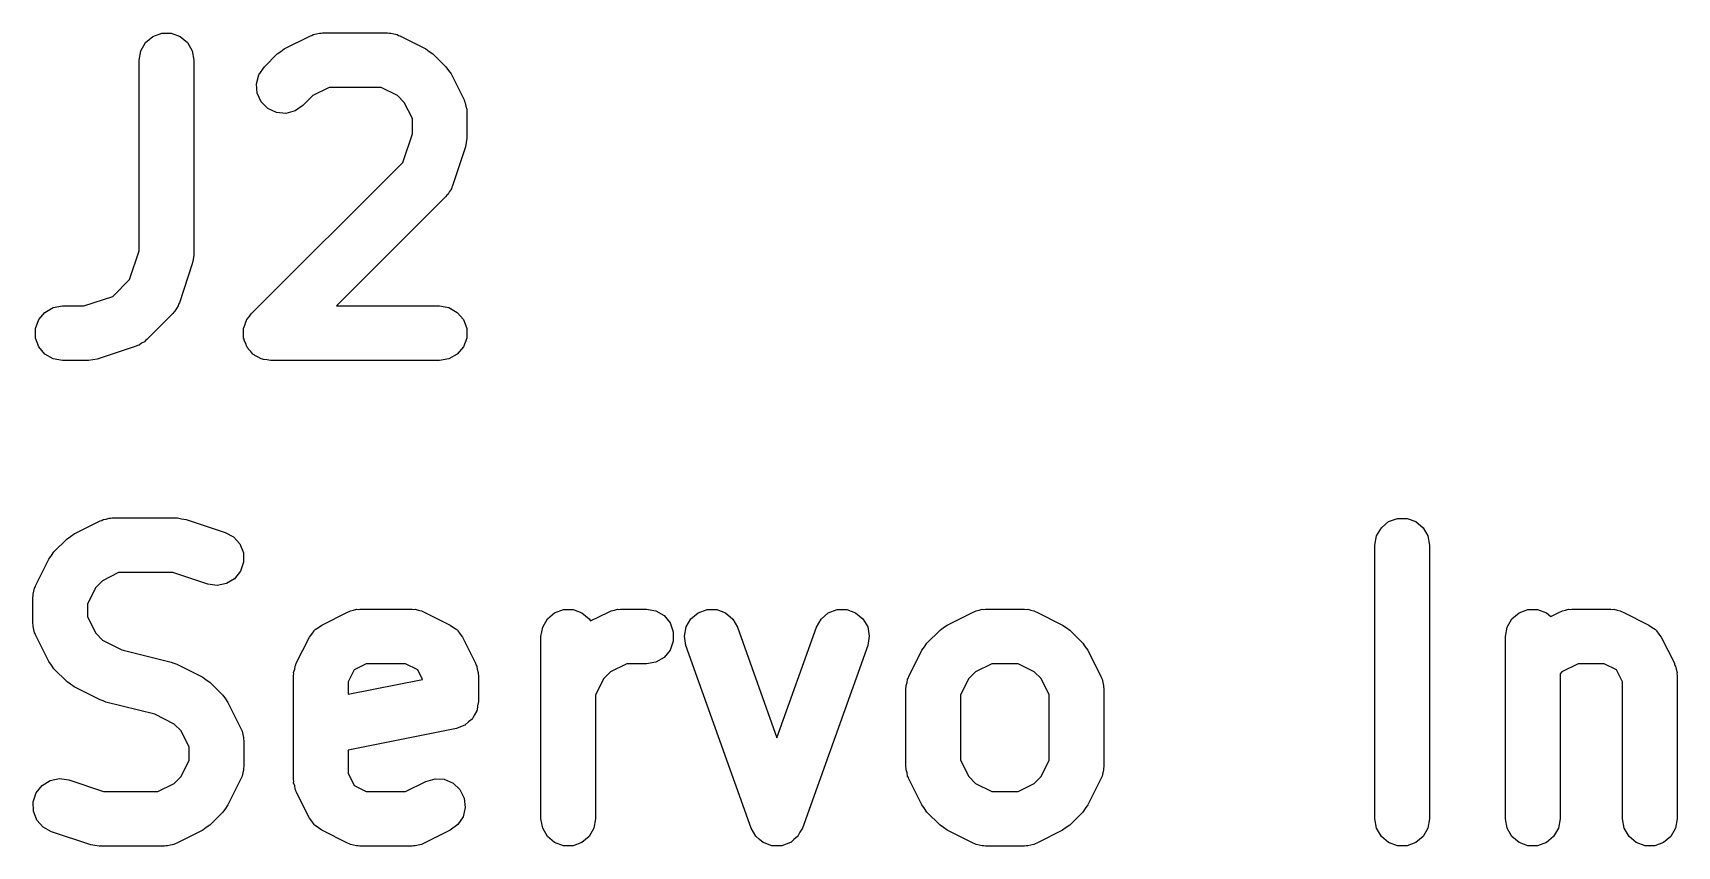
# Model space of a CAD drawing. Extents: x 100.8 to 155, y -100 to -35.3.
# Drawn here: x 117.5 to 123.52, y -99.61 to -96.63 of the extents above; entities that cross this region are included whole.
import ezdxf

# ---------------------------------------------------------------- set-up
doc = ezdxf.new("R2010")
doc.units = 0
doc.header["$MEASUREMENT"] = 0
doc.layers.add('BLACK', color=7, linetype='CONTINUOUS')

msp = doc.modelspace()

# ---------------------------------------------------------------- linework, layer by layer
at = {"layer": 'BLACK', "linetype": 'CONTINUOUS'}
for p, q in [((117.891, -96.6922), (117.908, -96.6622)), ((117.908, -96.6622), (117.934, -96.6398)), ((117.934, -96.6398), (117.967, -96.628)), ((117.967, -96.628), (118.002, -96.628)), ((118.002, -96.628), (118.034, -96.6398)), ((118.034, -96.6398), (118.061, -96.6622)), ((118.061, -96.6622), (118.078, -96.6922)), ((118.416, -96.6846), (118.512, -96.637)), ((118.512, -96.637), (118.517, -96.6354)), ((118.517, -96.6354), (118.522, -96.6325)), ((118.522, -96.6325), (118.534, -96.6304)), ((118.534, -96.6304), (118.545, -96.6271)), ((118.545, -96.6271), (118.551, -96.6274)), ((118.551, -96.6274), (118.556, -96.6264)), ((118.556, -96.6264), (118.794, -96.6264)), ((118.794, -96.6264), (118.8, -96.6274)), ((118.8, -96.6274), (118.806, -96.6271)), ((118.806, -96.6271), (118.817, -96.6304)), ((118.817, -96.6304), (118.829, -96.6325)), ((118.829, -96.6325), (118.834, -96.6354)), ((118.834, -96.6354), (118.839, -96.637)), ((118.839, -96.637), (118.934, -96.6846)), ((117.884, -96.7264), (117.891, -96.6922)), ((117.884, -97.4249), (117.884, -96.7264)), ((118.078, -96.6922), (118.084, -96.7264)), ((118.084, -96.7264), (118.084, -97.4411)), ((118.343, -96.751), (118.39, -96.7034)), ((118.39, -96.7034), (118.403, -96.6942)), ((118.403, -96.6942), (118.416, -96.6846)), ((118.934, -96.6846), (118.947, -96.6942)), ((118.947, -96.6942), (118.96, -96.7034)), ((118.96, -96.7034), (119.008, -96.751)), ((118.314, -96.813), (118.323, -96.7795)), ((118.323, -96.7795), (118.343, -96.751)), ((119.008, -96.751), (119.017, -96.7642)), ((119.017, -96.7642), (119.027, -96.777)), ((119.027, -96.777), (119.075, -96.8723)), ((118.317, -96.8476), (118.314, -96.813)), ((118.331, -96.8791), (118.317, -96.8476)), ((118.58, -96.8264), (118.52, -96.8563)), ((118.771, -96.8264), (118.58, -96.8264)), ((118.831, -96.8563), (118.771, -96.8264)), ((118.356, -96.9036), (118.331, -96.8791)), ((118.387, -96.9183), (118.356, -96.9036)), ((118.484, -96.8924), (118.456, -96.9124)), ((118.52, -96.8563), (118.484, -96.8924)), ((118.855, -96.881), (118.831, -96.8563)), ((118.885, -96.9406), (118.855, -96.881)), ((119.075, -96.8723), (119.076, -96.8778)), ((119.076, -96.8778), (119.079, -96.8828)), ((119.079, -96.8828), (119.081, -96.8944)), ((119.081, -96.8944), (119.084, -96.9056)), ((119.084, -96.9056), (119.084, -96.9113)), ((118.422, -96.9214), (118.387, -96.9183)), ((118.456, -96.9124), (118.422, -96.9214)), ((118.885, -96.9961), (118.885, -96.9406)), ((119.084, -96.9113), (119.085, -96.917)), ((119.085, -96.917), (119.085, -97.0123)), ((118.85, -97.1012), (118.885, -96.9961)), ((119.082, -97.0281), (119.08, -97.0439)), ((119.085, -97.0123), (119.082, -97.0281)), ((119.08, -97.0439), (119.032, -97.1869)), ((118.295, -97.6563), (118.85, -97.1012)), ((119.021, -97.2071), (119.016, -97.2174)), ((119.028, -97.1975), (119.021, -97.2071)), ((119.03, -97.192), (119.028, -97.1975)), ((119.032, -97.1869), (119.03, -97.192)), ((119.008, -97.226), (118.607, -97.627)), ((119.011, -97.2212), (119.008, -97.226)), ((119.016, -97.2174), (119.011, -97.2212)), ((117.849, -97.5301), (117.884, -97.4249)), ((118.084, -97.4411), (118.082, -97.4569)), ((118.079, -97.4728), (118.032, -97.6157)), ((118.082, -97.4569), (118.079, -97.4728)), ((117.788, -97.592), (117.849, -97.5301)), ((117.569, -97.6331), (117.603, -97.627)), ((117.603, -97.627), (117.682, -97.627)), ((117.682, -97.627), (117.788, -97.592)), ((118.027, -97.6263), (118.021, -97.6359)), ((118.029, -97.6208), (118.027, -97.6263)), ((118.032, -97.6157), (118.029, -97.6208)), ((118.607, -97.627), (118.985, -97.627)), ((118.985, -97.627), (119.019, -97.6331)), ((117.505, -97.7097), (117.517, -97.677)), ((117.517, -97.677), (117.539, -97.6504)), ((117.539, -97.6504), (117.569, -97.6331)), ((118.008, -97.6548), (117.912, -97.7501)), ((118.011, -97.6501), (118.008, -97.6548)), ((118.015, -97.6462), (118.011, -97.6501)), ((118.021, -97.6359), (118.015, -97.6462)), ((118.272, -97.6974), (118.275, -97.6848)), ((118.275, -97.6848), (118.278, -97.6812)), ((118.278, -97.6812), (118.279, -97.677)), ((118.279, -97.677), (118.287, -97.667)), ((118.287, -97.667), (118.295, -97.6563)), ((119.019, -97.6331), (119.049, -97.6504)), ((119.049, -97.6504), (119.072, -97.677)), ((119.072, -97.677), (119.084, -97.7097)), ((117.505, -97.7444), (117.505, -97.7097)), ((117.517, -97.777), (117.505, -97.7444)), ((117.912, -97.7501), (117.908, -97.7534)), ((118.266, -97.7183), (118.267, -97.7141)), ((118.267, -97.7313), (118.266, -97.7183)), ((118.267, -97.7097), (118.272, -97.6974)), ((118.267, -97.7141), (118.267, -97.7097)), ((118.267, -97.7444), (118.267, -97.7313)), ((118.269, -97.7485), (118.267, -97.7444)), ((118.269, -97.7529), (118.269, -97.7485)), ((118.275, -97.7647), (118.269, -97.7529)), ((119.084, -97.7444), (119.072, -97.777)), ((119.084, -97.7097), (119.084, -97.7444)), ((117.539, -97.8036), (117.517, -97.777)), ((117.569, -97.821), (117.539, -97.8036)), ((117.873, -97.7742), (117.73, -97.8219)), ((117.878, -97.7715), (117.873, -97.7742)), ((117.884, -97.77), (117.878, -97.7715)), ((117.893, -97.7633), (117.884, -97.77)), ((117.904, -97.7577), (117.893, -97.7633)), ((117.908, -97.7534), (117.904, -97.7577)), ((118.279, -97.777), (118.275, -97.7647)), ((118.282, -97.7804), (118.279, -97.777)), ((118.284, -97.7844), (118.282, -97.7804)), ((118.293, -97.7936), (118.284, -97.7844)), ((118.301, -97.8036), (118.293, -97.7936)), ((118.305, -97.8058), (118.301, -97.8036)), ((118.308, -97.8089), (118.305, -97.8058)), ((118.32, -97.8145), (118.308, -97.8089)), ((119.049, -97.8036), (119.019, -97.821)), ((119.072, -97.777), (119.049, -97.8036)), ((117.603, -97.827), (117.569, -97.821)), ((117.699, -97.827), (117.603, -97.827)), ((117.714, -97.8242), (117.699, -97.827)), ((117.73, -97.8219), (117.714, -97.8242)), ((118.331, -97.821), (118.32, -97.8145)), ((118.336, -97.8218), (118.331, -97.821)), ((118.34, -97.8236), (118.336, -97.8218)), ((118.353, -97.8248), (118.34, -97.8236)), ((118.366, -97.827), (118.353, -97.8248)), ((118.985, -97.827), (118.366, -97.827)), ((119.019, -97.821), (118.985, -97.827)), ((117.646, -98.4618), (117.741, -98.414)), ((117.741, -98.414), (117.747, -98.4124)), ((117.747, -98.4124), (117.752, -98.4095)), ((117.752, -98.4095), (117.763, -98.4075)), ((117.763, -98.4075), (117.774, -98.4041)), ((117.774, -98.4041), (117.78, -98.4045)), ((117.78, -98.4045), (117.786, -98.4035)), ((117.786, -98.4035), (118.025, -98.4035)), ((118.025, -98.4035), (118.04, -98.4062)), ((118.04, -98.4062), (118.056, -98.4086)), ((118.056, -98.4086), (118.199, -98.4563)), ((122.461, -98.4169), (122.494, -98.405)), ((122.494, -98.405), (122.529, -98.405)), ((122.529, -98.405), (122.561, -98.4169)), ((117.62, -98.4805), (117.633, -98.4713)), ((117.633, -98.4713), (117.646, -98.4618)), ((118.199, -98.4563), (118.23, -98.4729)), ((118.23, -98.4729), (118.253, -98.4988)), ((122.411, -98.5035), (122.417, -98.4693)), ((122.417, -98.4693), (122.435, -98.4392)), ((122.435, -98.4392), (122.461, -98.4169)), ((122.561, -98.4169), (122.588, -98.4392)), ((122.588, -98.4392), (122.605, -98.4693)), ((122.605, -98.4693), (122.611, -98.5035)), ((117.563, -98.5413), (117.572, -98.5282)), ((117.572, -98.5282), (117.62, -98.4805)), ((118.253, -98.4988), (118.266, -98.5311)), ((118.266, -98.5311), (118.267, -98.5659)), ((122.411, -99.5058), (122.411, -98.5035)), ((122.611, -98.5035), (122.611, -99.5058)), ((117.506, -98.6497), (117.553, -98.5542)), ((117.553, -98.5542), (117.563, -98.5413)), ((118.267, -98.5659), (118.256, -98.5988)), ((117.501, -98.6602), (117.504, -98.6552)), ((117.504, -98.6552), (117.506, -98.6497)), ((117.75, -98.6334), (117.725, -98.6582)), ((117.809, -98.6035), (117.75, -98.6334)), ((118.008, -98.6035), (117.809, -98.6035)), ((118.136, -98.6461), (118.008, -98.6035)), ((118.17, -98.6512), (118.136, -98.6461)), ((118.204, -98.6442), (118.17, -98.6512)), ((118.234, -98.626), (118.204, -98.6442)), ((118.256, -98.5988), (118.234, -98.626)), ((117.495, -98.6944), (117.496, -98.6887)), ((117.495, -98.7899), (117.495, -98.6944)), ((117.496, -98.683), (117.499, -98.6717)), ((117.496, -98.6887), (117.496, -98.683)), ((117.499, -98.6717), (117.501, -98.6602)), ((117.725, -98.6582), (117.695, -98.718)), ((117.695, -98.718), (117.695, -98.7662)), ((117.695, -98.7662), (117.725, -98.8261)), ((118.553, -98.7959), (118.648, -98.7481)), ((118.648, -98.7481), (118.654, -98.7465)), ((118.654, -98.7465), (118.659, -98.7436)), ((118.659, -98.7436), (118.67, -98.7416)), ((118.67, -98.7416), (118.681, -98.7382)), ((118.681, -98.7382), (118.687, -98.7386)), ((118.687, -98.7386), (118.693, -98.7376)), ((118.693, -98.7376), (118.884, -98.7376)), ((118.884, -98.7376), (118.889, -98.7386)), ((118.889, -98.7386), (118.895, -98.7382)), ((118.895, -98.7382), (118.906, -98.7416)), ((118.906, -98.7416), (118.918, -98.7436)), ((118.918, -98.7436), (118.923, -98.7465)), ((118.923, -98.7465), (118.928, -98.7481)), ((118.928, -98.7481), (119.024, -98.7959)), ((119.363, -98.8034), (119.38, -98.7733)), ((119.38, -98.7733), (119.406, -98.751)), ((119.406, -98.751), (119.439, -98.7391)), ((119.439, -98.7391), (119.474, -98.7391)), ((119.474, -98.7391), (119.506, -98.751)), ((119.506, -98.751), (119.533, -98.7733)), ((119.533, -98.7733), (119.537, -98.7808)), ((119.537, -98.7808), (119.603, -98.7481)), ((119.603, -98.7481), (119.608, -98.7465)), ((119.608, -98.7465), (119.613, -98.7436)), ((119.613, -98.7436), (119.625, -98.7416)), ((119.625, -98.7416), (119.636, -98.7382)), ((119.636, -98.7382), (119.642, -98.7386)), ((119.642, -98.7386), (119.647, -98.7376)), ((119.647, -98.7376), (119.743, -98.7376)), ((119.743, -98.7376), (119.777, -98.7436)), ((119.777, -98.7436), (119.807, -98.761)), ((119.807, -98.761), (119.829, -98.7876)), ((119.888, -98.8028), (119.905, -98.7728)), ((119.905, -98.7728), (119.932, -98.7507)), ((119.932, -98.7507), (119.965, -98.739)), ((119.965, -98.739), (120, -98.7392)), ((120, -98.7392), (120.032, -98.7513)), ((120.032, -98.7513), (120.059, -98.7738)), ((120.059, -98.7738), (120.076, -98.804)), ((120.365, -98.804), (120.382, -98.7738)), ((120.382, -98.7738), (120.408, -98.7513)), ((120.408, -98.7513), (120.441, -98.7392)), ((120.441, -98.7392), (120.476, -98.739)), ((120.476, -98.739), (120.508, -98.7507)), ((120.508, -98.7507), (120.535, -98.7728)), ((120.535, -98.7728), (120.553, -98.8028)), ((120.844, -98.7959), (120.939, -98.7481)), ((120.939, -98.7481), (120.945, -98.7465)), ((120.945, -98.7465), (120.95, -98.7436)), ((120.95, -98.7436), (120.961, -98.7416)), ((120.961, -98.7416), (120.972, -98.7382)), ((120.972, -98.7382), (120.978, -98.7386)), ((120.978, -98.7386), (120.984, -98.7376)), ((120.984, -98.7376), (121.127, -98.7376)), ((121.127, -98.7376), (121.133, -98.7386)), ((121.133, -98.7386), (121.139, -98.7382)), ((121.139, -98.7382), (121.15, -98.7416)), ((121.15, -98.7416), (121.161, -98.7436)), ((121.161, -98.7436), (121.166, -98.7465)), ((121.166, -98.7465), (121.172, -98.7481)), ((121.172, -98.7481), (121.267, -98.7959)), ((122.895, -98.8034), (122.912, -98.7733)), ((122.912, -98.7733), (122.939, -98.751)), ((122.939, -98.751), (122.971, -98.7391)), ((122.971, -98.7391), (123.006, -98.7391)), ((123.006, -98.7391), (123.039, -98.751)), ((123.039, -98.751), (123.055, -98.7644)), ((123.055, -98.7644), (123.087, -98.7481)), ((123.087, -98.7481), (123.093, -98.7465)), ((123.093, -98.7465), (123.098, -98.7436)), ((123.098, -98.7436), (123.109, -98.7416)), ((123.109, -98.7416), (123.12, -98.7382)), ((123.12, -98.7382), (123.126, -98.7386)), ((123.126, -98.7386), (123.132, -98.7376)), ((123.132, -98.7376), (123.275, -98.7376)), ((123.275, -98.7376), (123.281, -98.7386)), ((123.281, -98.7386), (123.286, -98.7382)), ((123.286, -98.7382), (123.298, -98.7416)), ((123.298, -98.7416), (123.309, -98.7436)), ((123.309, -98.7436), (123.314, -98.7465)), ((123.314, -98.7465), (123.32, -98.7481)), ((123.32, -98.7481), (123.415, -98.7959)), ((117.496, -98.7955), (117.495, -98.7899)), ((117.496, -98.8013), (117.496, -98.7955)), ((117.499, -98.8125), (117.496, -98.8013)), ((117.501, -98.8241), (117.499, -98.8125)), ((117.504, -98.829), (117.501, -98.8241)), ((117.506, -98.8346), (117.504, -98.829)), ((117.553, -98.93), (117.506, -98.8346)), ((117.725, -98.8261), (117.75, -98.8509)), ((118.508, -98.8406), (118.517, -98.8288)), ((118.517, -98.8288), (118.525, -98.8166)), ((118.525, -98.8166), (118.527, -98.8149)), ((118.527, -98.8149), (118.529, -98.8127)), ((118.529, -98.8127), (118.541, -98.8046)), ((118.541, -98.8046), (118.553, -98.7959)), ((119.024, -98.7959), (119.036, -98.8046)), ((119.036, -98.8046), (119.048, -98.8127)), ((119.048, -98.8127), (119.05, -98.8149)), ((119.05, -98.8149), (119.052, -98.8166)), ((119.052, -98.8166), (119.06, -98.8288)), ((119.06, -98.8288), (119.069, -98.8406)), ((119.356, -98.8376), (119.363, -98.8034)), ((119.829, -98.7876), (119.841, -98.8202)), ((119.841, -98.8202), (119.841, -98.855)), ((119.882, -98.837), (119.888, -98.8028)), ((119.887, -98.8712), (119.882, -98.837)), ((120.076, -98.804), (120.22, -99.2085)), ((120.22, -99.2085), (120.365, -98.804)), ((120.553, -98.8028), (120.559, -98.837)), ((120.559, -98.837), (120.553, -98.8712)), ((120.77, -98.8623), (120.818, -98.8146)), ((120.818, -98.8146), (120.831, -98.8054)), ((120.831, -98.8054), (120.844, -98.7959)), ((121.267, -98.7959), (121.28, -98.8054)), ((121.28, -98.8054), (121.293, -98.8146)), ((121.293, -98.8146), (121.341, -98.8623)), ((122.889, -98.8376), (122.895, -98.8034)), ((123.415, -98.7959), (123.427, -98.8046)), ((123.427, -98.8046), (123.439, -98.8127)), ((123.439, -98.8127), (123.441, -98.8149)), ((123.441, -98.8149), (123.443, -98.8166)), ((123.443, -98.8166), (123.451, -98.8288)), ((123.451, -98.8288), (123.46, -98.8406)), ((117.75, -98.8509), (117.821, -98.8864)), ((117.821, -98.8864), (118.001, -98.9315)), ((118.46, -98.9361), (118.508, -98.8406)), ((119.069, -98.8406), (119.116, -98.9361)), ((119.356, -99.5058), (119.356, -98.8376)), ((119.829, -98.8876), (119.807, -98.9142)), ((119.841, -98.855), (119.829, -98.8876)), ((120.126, -99.5395), (119.887, -98.8712)), ((120.553, -98.8712), (120.314, -99.5395)), ((120.704, -98.9838), (120.751, -98.8883)), ((120.751, -98.8883), (120.761, -98.8755)), ((120.761, -98.8755), (120.77, -98.8623)), ((121.341, -98.8623), (121.35, -98.8755)), ((121.35, -98.8755), (121.36, -98.8883)), ((121.36, -98.8883), (121.407, -98.9838)), ((122.889, -99.5058), (122.889, -98.8376)), ((123.46, -98.8406), (123.508, -98.9361)), ((117.563, -98.9429), (117.553, -98.93)), ((117.572, -98.956), (117.563, -98.9429)), ((117.62, -99.0038), (117.572, -98.956)), ((118.001, -98.9315), (118.011, -98.936)), ((118.011, -98.936), (118.022, -98.9391)), ((118.022, -98.9391), (118.117, -98.9868)), ((118.454, -98.9581), (118.456, -98.9466)), ((118.456, -98.9466), (118.458, -98.9416)), ((118.458, -98.9416), (118.46, -98.9361)), ((118.716, -98.9376), (118.672, -98.9599)), ((118.86, -98.9376), (118.716, -98.9376)), ((118.905, -98.9599), (118.86, -98.9376)), ((119.116, -98.9361), (119.118, -98.9416)), ((119.118, -98.9416), (119.121, -98.9466)), ((119.121, -98.9466), (119.123, -98.9581)), ((119.671, -98.9376), (119.611, -98.9675)), ((119.743, -98.9376), (119.671, -98.9376)), ((119.777, -98.9316), (119.743, -98.9376)), ((119.807, -98.9142), (119.777, -98.9316)), ((121.008, -98.9376), (120.948, -98.9675)), ((121.104, -98.9376), (121.008, -98.9376)), ((121.163, -98.9675), (121.104, -98.9376)), ((123.155, -98.9376), (123.096, -98.9675)), ((123.251, -98.9376), (123.155, -98.9376)), ((123.296, -98.9599), (123.251, -98.9376)), ((123.508, -98.9361), (123.509, -98.9416)), ((123.509, -98.9416), (123.512, -98.9466)), ((123.512, -98.9466), (123.514, -98.9581)), ((117.633, -99.013), (117.62, -99.0038)), ((117.646, -99.0225), (117.633, -99.013)), ((118.117, -98.9868), (118.13, -98.9963)), ((118.13, -98.9963), (118.143, -99.0055)), ((118.143, -99.0055), (118.191, -99.0533)), ((118.45, -98.9693), (118.454, -98.9581)), ((118.451, -98.9751), (118.45, -98.9693)), ((118.45, -98.9808), (118.451, -98.9751)), ((118.45, -99.3626), (118.45, -98.9808)), ((118.672, -98.9599), (118.65, -99.0044)), ((118.65, -99.0497), (118.922, -98.9952)), ((118.65, -99.0044), (118.65, -99.0497)), ((118.922, -98.9952), (118.905, -98.9599)), ((119.123, -98.9581), (119.126, -98.9693)), ((119.126, -98.9693), (119.126, -98.9751)), ((119.126, -98.9751), (119.127, -98.9808)), ((119.127, -98.9808), (119.127, -99.0762)), ((119.586, -98.9923), (119.556, -99.0521)), ((119.611, -98.9675), (119.586, -98.9923)), ((120.694, -99.0171), (120.697, -99.0058)), ((120.694, -99.0228), (120.694, -99.0171)), ((120.697, -99.0058), (120.699, -98.9943)), ((120.699, -98.9943), (120.702, -98.9893)), ((120.702, -98.9893), (120.704, -98.9838)), ((120.923, -98.9923), (120.893, -99.0521)), ((120.948, -98.9675), (120.923, -98.9923)), ((121.188, -98.9923), (121.163, -98.9675)), ((121.218, -99.0521), (121.188, -98.9923)), ((121.407, -98.9838), (121.409, -98.9893)), ((121.409, -98.9893), (121.412, -98.9943)), ((121.412, -98.9943), (121.414, -99.0058)), ((121.414, -99.0058), (121.417, -99.0171)), ((121.417, -99.0171), (121.417, -99.0228)), ((123.096, -98.9675), (123.089, -98.9745)), ((123.089, -98.9745), (123.089, -99.5058)), ((123.318, -99.0044), (123.296, -98.9599)), ((123.318, -99.5058), (123.318, -99.0044)), ((123.514, -98.9581), (123.518, -98.9693)), ((123.518, -98.9693), (123.517, -98.9751)), ((123.517, -98.9751), (123.518, -98.9808)), ((123.518, -98.9808), (123.518, -99.5058)), ((117.741, -99.0702), (117.646, -99.0225)), ((117.752, -99.0733), (117.741, -99.0702)), ((117.762, -99.0778), (117.752, -99.0733)), ((117.942, -99.1229), (117.762, -99.0778)), ((118.191, -99.0533), (118.2, -99.0664)), ((118.2, -99.0664), (118.209, -99.0793)), ((119.127, -99.0762), (119.124, -99.0922)), ((119.556, -99.0521), (119.556, -99.5058)), ((120.693, -99.0285), (120.694, -99.0228)), ((120.693, -99.3149), (120.693, -99.0285)), ((120.893, -99.0521), (120.893, -99.2913)), ((121.218, -99.2913), (121.218, -99.0521)), ((121.417, -99.0228), (121.418, -99.0285)), ((121.418, -99.0285), (121.418, -99.3149)), ((118.013, -99.1584), (117.942, -99.1229)), ((118.209, -99.0793), (118.257, -99.1747)), ((119.113, -99.1245), (119.105, -99.1388)), ((119.121, -99.1104), (119.113, -99.1245)), ((119.122, -99.1083), (119.121, -99.1093)), ((119.121, -99.1093), (119.121, -99.1104)), ((119.124, -99.0922), (119.122, -99.1083)), ((118.038, -99.1832), (118.013, -99.1584)), ((118.068, -99.243), (118.038, -99.1832)), ((118.257, -99.1747), (118.259, -99.1802)), ((118.259, -99.1802), (118.262, -99.1852)), ((118.262, -99.1852), (118.264, -99.1968)), ((118.264, -99.1968), (118.267, -99.208)), ((119.047, -99.1743), (118.65, -99.2537)), ((119.062, -99.1684), (119.047, -99.1743)), ((119.077, -99.1628), (119.062, -99.1684)), ((119.078, -99.1621), (119.077, -99.1628)), ((119.079, -99.1617), (119.078, -99.1621)), ((119.091, -99.151), (119.079, -99.1617)), ((119.104, -99.1405), (119.091, -99.151)), ((119.105, -99.1388), (119.104, -99.1395)), ((119.104, -99.1395), (119.104, -99.1405)), ((118.068, -99.2913), (118.068, -99.243)), ((118.267, -99.208), (118.267, -99.2138)), ((118.267, -99.2138), (118.268, -99.2194)), ((118.268, -99.2194), (118.268, -99.3149)), ((118.65, -99.2537), (118.65, -99.339)), ((118.038, -99.3511), (118.068, -99.2913)), ((118.268, -99.3149), (118.267, -99.3206)), ((120.694, -99.3206), (120.693, -99.3149)), ((120.893, -99.2913), (120.923, -99.3511)), ((121.188, -99.3511), (121.218, -99.2913)), ((121.418, -99.3149), (121.417, -99.3206)), ((117.529, -99.3833), (117.558, -99.3651)), ((117.558, -99.3651), (117.592, -99.3581)), ((117.592, -99.3581), (117.627, -99.3632)), ((117.627, -99.3632), (117.754, -99.4058)), ((117.953, -99.4058), (118.013, -99.3759)), ((118.013, -99.3759), (118.038, -99.3511)), ((118.257, -99.3596), (118.209, -99.4551)), ((118.259, -99.3541), (118.257, -99.3596)), ((118.262, -99.3491), (118.259, -99.3541)), ((118.264, -99.3376), (118.262, -99.3491)), ((118.267, -99.3263), (118.264, -99.3376)), ((118.267, -99.3206), (118.267, -99.3263)), ((118.451, -99.3683), (118.45, -99.3626)), ((118.45, -99.3741), (118.451, -99.3683)), ((118.454, -99.3853), (118.45, -99.3741)), ((118.65, -99.339), (118.672, -99.3836)), ((118.86, -99.4058), (118.934, -99.3687)), ((118.934, -99.3687), (118.968, -99.3588)), ((118.968, -99.3588), (119.002, -99.3608)), ((119.002, -99.3608), (119.034, -99.3747)), ((119.034, -99.3747), (119.059, -99.3985)), ((120.694, -99.3263), (120.694, -99.3206)), ((120.697, -99.3376), (120.694, -99.3263)), ((120.699, -99.3491), (120.697, -99.3376)), ((120.702, -99.3541), (120.699, -99.3491)), ((120.704, -99.3596), (120.702, -99.3541)), ((120.751, -99.4551), (120.704, -99.3596)), ((120.923, -99.3511), (120.948, -99.3759)), ((120.948, -99.3759), (121.008, -99.4058)), ((121.104, -99.4058), (121.163, -99.3759)), ((121.163, -99.3759), (121.188, -99.3511)), ((121.407, -99.3596), (121.36, -99.4551)), ((121.409, -99.3541), (121.407, -99.3596)), ((121.412, -99.3491), (121.409, -99.3541)), ((121.414, -99.3376), (121.412, -99.3491)), ((121.417, -99.3263), (121.414, -99.3376)), ((121.417, -99.3206), (121.417, -99.3263)), ((117.496, -99.4434), (117.507, -99.4105)), ((117.507, -99.4105), (117.529, -99.3833)), ((117.754, -99.4058), (117.953, -99.4058)), ((118.456, -99.3968), (118.454, -99.3853)), ((118.458, -99.4018), (118.456, -99.3968)), ((118.46, -99.4074), (118.458, -99.4018)), ((118.508, -99.5028), (118.46, -99.4074)), ((118.672, -99.3836), (118.716, -99.4058)), ((118.716, -99.4058), (118.86, -99.4058)), ((119.059, -99.3985), (119.075, -99.4296)), ((119.075, -99.4296), (119.079, -99.4641)), ((121.008, -99.4058), (121.104, -99.4058)), ((117.497, -99.4781), (117.496, -99.4434)), ((117.51, -99.5104), (117.497, -99.4781)), ((118.191, -99.4811), (118.143, -99.5288)), ((118.2, -99.468), (118.191, -99.4811)), ((118.209, -99.4551), (118.2, -99.468)), ((119.071, -99.4979), (119.052, -99.5269)), ((119.079, -99.4641), (119.071, -99.4979)), ((120.761, -99.4679), (120.751, -99.4551)), ((120.77, -99.4811), (120.761, -99.4679)), ((120.818, -99.5288), (120.77, -99.4811)), ((121.341, -99.4811), (121.293, -99.5288)), ((121.35, -99.468), (121.341, -99.4811)), ((121.36, -99.4551), (121.35, -99.468)), ((117.533, -99.5364), (117.51, -99.5104)), ((117.563, -99.553), (117.533, -99.5364)), ((117.707, -99.6007), (117.563, -99.553)), ((118.117, -99.5475), (118.022, -99.5953)), ((118.13, -99.538), (118.117, -99.5475)), ((118.143, -99.5288), (118.13, -99.538)), ((118.517, -99.5146), (118.508, -99.5028)), ((118.525, -99.5269), (118.517, -99.5146)), ((118.527, -99.5285), (118.525, -99.5269)), ((118.529, -99.5307), (118.527, -99.5285)), ((118.541, -99.5388), (118.529, -99.5307)), ((118.553, -99.5475), (118.541, -99.5388)), ((118.648, -99.5953), (118.553, -99.5475)), ((119.024, -99.5475), (118.928, -99.5953)), ((119.052, -99.5269), (119.024, -99.5475)), ((119.363, -99.54), (119.356, -99.5058)), ((119.38, -99.5701), (119.363, -99.54)), ((119.55, -99.54), (119.533, -99.5701)), ((119.556, -99.5058), (119.55, -99.54)), ((120.126, -99.54), (120.126, -99.5395)), ((120.126, -99.5406), (120.126, -99.54)), ((120.135, -99.5551), (120.126, -99.5406)), ((120.143, -99.5696), (120.135, -99.5551)), ((120.305, -99.5551), (120.297, -99.5696)), ((120.314, -99.5406), (120.305, -99.5551)), ((120.314, -99.5395), (120.314, -99.54)), ((120.314, -99.54), (120.314, -99.5406)), ((120.831, -99.538), (120.818, -99.5288)), ((120.844, -99.5475), (120.831, -99.538)), ((120.939, -99.5953), (120.844, -99.5475)), ((121.267, -99.5475), (121.172, -99.5953)), ((121.28, -99.538), (121.267, -99.5475)), ((121.293, -99.5288), (121.28, -99.538)), ((122.417, -99.54), (122.411, -99.5058)), ((122.435, -99.5701), (122.417, -99.54)), ((122.605, -99.54), (122.588, -99.5701)), ((122.611, -99.5058), (122.605, -99.54)), ((122.895, -99.54), (122.889, -99.5058)), ((122.912, -99.5701), (122.895, -99.54)), ((123.083, -99.54), (123.065, -99.5701)), ((123.089, -99.5058), (123.083, -99.54)), ((123.324, -99.54), (123.318, -99.5058)), ((123.342, -99.5701), (123.324, -99.54)), ((123.512, -99.54), (123.495, -99.5701)), ((123.518, -99.5058), (123.512, -99.54)), ((117.722, -99.603), (117.707, -99.6007)), ((117.738, -99.6058), (117.722, -99.603)), ((117.977, -99.6058), (117.738, -99.6058)), ((117.982, -99.6048), (117.977, -99.6058)), ((117.988, -99.6052), (117.982, -99.6048)), ((117.999, -99.6018), (117.988, -99.6052)), ((118.011, -99.5998), (117.999, -99.6018)), ((118.016, -99.5969), (118.011, -99.5998)), ((118.022, -99.5953), (118.016, -99.5969)), ((118.654, -99.5969), (118.648, -99.5953)), ((118.659, -99.5998), (118.654, -99.5969)), ((118.67, -99.6018), (118.659, -99.5998)), ((118.681, -99.6052), (118.67, -99.6018)), ((118.687, -99.6048), (118.681, -99.6052)), ((118.693, -99.6058), (118.687, -99.6048)), ((118.884, -99.6058), (118.693, -99.6058)), ((118.889, -99.6048), (118.884, -99.6058)), ((118.895, -99.6052), (118.889, -99.6048)), ((118.906, -99.6018), (118.895, -99.6052)), ((118.918, -99.5998), (118.906, -99.6018)), ((118.923, -99.5969), (118.918, -99.5998)), ((118.928, -99.5953), (118.923, -99.5969)), ((119.406, -99.5924), (119.38, -99.5701)), ((119.439, -99.6043), (119.406, -99.5924)), ((119.474, -99.6043), (119.439, -99.6043)), ((119.506, -99.5924), (119.474, -99.6043)), ((119.533, -99.5701), (119.506, -99.5924)), ((120.144, -99.57), (120.143, -99.5696)), ((120.144, -99.5706), (120.144, -99.57)), ((120.157, -99.5813), (120.144, -99.5706)), ((120.17, -99.5921), (120.157, -99.5813)), ((120.17, -99.5923), (120.17, -99.5921)), ((120.171, -99.5927), (120.17, -99.5923)), ((120.186, -99.5984), (120.171, -99.5927)), ((120.202, -99.6042), (120.186, -99.5984)), ((120.203, -99.6042), (120.202, -99.6042)), ((120.203, -99.6044), (120.203, -99.6042)), ((120.22, -99.6043), (120.203, -99.6044)), ((120.237, -99.6044), (120.22, -99.6043)), ((120.238, -99.6042), (120.237, -99.6044)), ((120.254, -99.5984), (120.238, -99.6042)), ((120.238, -99.6042), (120.238, -99.6042)), ((120.27, -99.5927), (120.254, -99.5984)), ((120.271, -99.5921), (120.27, -99.5923)), ((120.27, -99.5923), (120.27, -99.5927)), ((120.283, -99.5813), (120.271, -99.5921)), ((120.296, -99.5706), (120.283, -99.5813)), ((120.297, -99.57), (120.296, -99.5706)), ((120.297, -99.5696), (120.297, -99.57)), ((120.945, -99.5969), (120.939, -99.5953)), ((120.95, -99.5998), (120.945, -99.5969)), ((120.961, -99.6018), (120.95, -99.5998)), ((120.972, -99.6052), (120.961, -99.6018)), ((120.978, -99.6048), (120.972, -99.6052)), ((120.984, -99.6058), (120.978, -99.6048)), ((121.127, -99.6058), (120.984, -99.6058)), ((121.133, -99.6048), (121.127, -99.6058)), ((121.139, -99.6052), (121.133, -99.6048)), ((121.15, -99.6018), (121.139, -99.6052)), ((121.161, -99.5998), (121.15, -99.6018)), ((121.166, -99.5969), (121.161, -99.5998)), ((121.172, -99.5953), (121.166, -99.5969)), ((122.461, -99.5924), (122.435, -99.5701)), ((122.494, -99.6043), (122.461, -99.5924)), ((122.529, -99.6043), (122.494, -99.6043)), ((122.561, -99.5924), (122.529, -99.6043)), ((122.588, -99.5701), (122.561, -99.5924)), ((122.939, -99.5924), (122.912, -99.5701)), ((122.971, -99.6043), (122.939, -99.5924)), ((123.006, -99.6043), (122.971, -99.6043)), ((123.039, -99.5924), (123.006, -99.6043)), ((123.065, -99.5701), (123.039, -99.5924)), ((123.368, -99.5924), (123.342, -99.5701)), ((123.401, -99.6043), (123.368, -99.5924)), ((123.436, -99.6043), (123.401, -99.6043)), ((123.468, -99.5924), (123.436, -99.6043)), ((123.495, -99.5701), (123.468, -99.5924))]:
    msp.add_line(p, q, dxfattribs=at)

doc.saveas('drawing.dxf')
